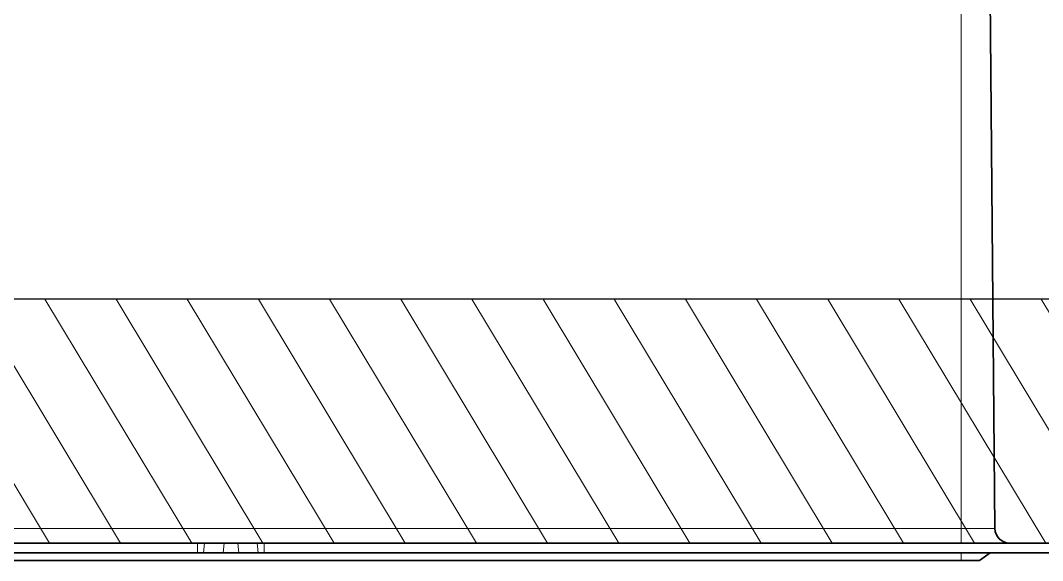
# Model space of a CAD drawing. Header units: inches. Extents: x -12478 to 399182, y -23212 to 525552.
# Drawn here: x 5350.3 to 5455.1, y -5761.9 to -5706.5 of the extents above; entities that cross this region are included whole.
import ezdxf

# ---------------------------------------------------------------- set-up
doc = ezdxf.new("R2010")
doc.units = ezdxf.units.IN
doc.header["$LTSCALE"] = 1000
doc.header["$MEASUREMENT"] = 0
doc.linetypes.add('DASHED', pattern=[0.75, 0.5, -0.25])
doc.linetypes.add('HIDDEN', pattern=[0.375, 0.25, -0.125])
for name, color, linetype in [('A-Hidden', 8, 'HIDDEN'), ('CQ Grg Gypsum', 41, 'Continuous'), ('CQ Light Elevation', 4, 'Continuous')]:
    doc.layers.add(name, color=color, linetype=linetype)
doc.layers.add('CQ Gypsum Hatch', color=8, linetype='Continuous', lineweight=20)
doc.layers.add('CQ Lighting', color=5, linetype='Continuous', lineweight=0)

# ---------------------------------------------------------------- blocks, each defined once
blk = doc.blocks.new('T.HC0E0.HQ12 side 2')
at = {"layer": 'CQ Lighting', "color": 1, "lineweight": 35}
for p, q in [((441925.5, 518877.62), (441925, 518820.2)), ((441895.3, 518818.72), (441999.89, 518818.72)), ((442006.72, 518818.72), (442111.3, 518818.72)), ((441895.3, 518817.72), (441999.89, 518817.72)), ((442078.15, 518816.92), (441928.45, 518816.92)), ((442006.72, 518817.72), (442111.3, 518817.72))]:
    blk.add_line(p, q, dxfattribs=at)
at = {"layer": 'CQ Lighting', "color": 1, "lineweight": 13}
for p, q in [((441928.45, 518877.62), (441928.45, 518820.2)), ((441928.45, 518820.2), (442078.15, 518820.2))]:
    blk.add_line(p, q, dxfattribs=at)
at = {"layer": 'CQ Lighting', "color": 1, "lineweight": 13, "ltscale": 0.086276}
blk.add_line((441925, 518820.2), (441928.45, 518820.2), dxfattribs=at)
at = {"layer": 'CQ Lighting', "color": 1, "lineweight": 13, "ltscale": 0.037173}
blk.add_line((441928.45, 518820.2), (441928.45, 518818.72), dxfattribs=at)
at = {"layer": 'CQ Lighting', "color": 1, "lineweight": 35, "ltscale": 0.017677}
for p, q in [((441999.89, 518818.72), (442000.6, 518818.72)), ((442006.01, 518818.72), (442006.72, 518818.72))]:
    blk.add_line(p, q, dxfattribs=at)
at = {"layer": 'CQ Lighting', "color": 1, "lineweight": 13, "ltscale": 0.025}
for p, q in [((441999.89, 518817.72), (441999.89, 518818.72)), ((442006.72, 518817.72), (442006.72, 518818.72))]:
    blk.add_line(p, q, dxfattribs=at)
at = {"layer": 'CQ Lighting', "color": 1, "lineweight": 13, "ltscale": 0.025094}
for p, q in [((442000.51, 518817.72), (442000.6, 518818.72)), ((442002.51, 518817.72), (442002.6, 518818.72)), ((442004.1, 518817.72), (442004.01, 518818.72)), ((442006.1, 518817.72), (442006.01, 518818.72))]:
    blk.add_line(p, q, dxfattribs=at)
at = {"layer": 'CQ Lighting', "color": 1, "lineweight": 35, "ltscale": 0.05}
for p, q in [((442000.6, 518818.72), (442002.6, 518818.72)), ((442006.01, 518818.72), (442004.01, 518818.72)), ((442000.51, 518817.72), (442002.51, 518817.72)), ((442006.1, 518817.72), (442004.1, 518817.72))]:
    blk.add_line(p, q, dxfattribs=at)
at = {"layer": 'CQ Lighting', "color": 1, "lineweight": 35, "ltscale": 0.035355}
blk.add_line((442002.6, 518818.72), (442004.01, 518818.72), dxfattribs=at)
at = {"layer": 'CQ Lighting', "color": 1, "lineweight": 35, "ltscale": 0.033399}
blk.add_line((441925.5, 518817.72), (441926.57, 518816.92), dxfattribs=at)
at = {"layer": 'CQ Lighting', "color": 1, "lineweight": 35, "ltscale": 0.047002}
blk.add_line((441926.57, 518816.92), (441928.45, 518816.92), dxfattribs=at)
at = {"layer": 'CQ Lighting', "color": 1, "lineweight": 35, "ltscale": 0.005554}
blk.add_line((441928.3, 518816.92), (441928.53, 518816.92), dxfattribs=at)
at = {"layer": 'CQ Lighting', "color": 1, "lineweight": 13, "ltscale": 0.02}
blk.add_line((441928.45, 518817.72), (441928.45, 518816.92), dxfattribs=at)
at = {"layer": 'CQ Lighting', "color": 1, "lineweight": 35, "ltscale": 0.015506}
for p, q in [((441999.89, 518817.72), (442000.51, 518817.72)), ((442006.1, 518817.72), (442006.72, 518817.72))]:
    blk.add_line(p, q, dxfattribs=at)
at = {"layer": 'CQ Lighting', "color": 1, "lineweight": 35, "ltscale": 0.039697}
blk.add_line((442002.51, 518817.72), (442004.1, 518817.72), dxfattribs=at)
at = {"layer": 'CQ Lighting', "color": 1, "lineweight": 35}
blk.add_arc((441923.5, 518820.22), 1.5, 270, 359.5, dxfattribs=at)

msp = doc.modelspace()

# ---------------------------------------------------------------- hatches: boundary and pattern name
at = {"layer": 'CQ Gypsum Hatch'}
h = msp.add_hatch(dxfattribs=at)
h.set_pattern_fill('ANSI31', color=256, scale=50, angle=76.0286, style=0)
h.set_pattern_definition([(121.0285767, (-313674.559, -475838.605), (-5.35568947, -3.22165956), [])])
edge = h.paths.add_edge_path()
edge.add_line((4576.89, -5710.13), (4576.89, -5735.13))
edge.add_line((4576.89, -5735.13), (4596.9, -5735.13))
edge.add_line((4596.9, -5735.13), (4596.9, -5760.13))
edge.add_line((4596.9, -5760.13), (9056.9, -5760.13))
edge.add_line((9056.9, -5760.13), (9056.9, -5735.13))
edge.add_line((9056.9, -5735.13), (9076.9, -5735.13))
edge.add_line((9076.9, -5735.13), (9076.9, -5710.13))
edge.add_line((9076.9, -5710.13), (9031.9, -5710.13))
edge.add_line((9031.9, -5710.13), (9031.9, -5735.13))
edge.add_line((9031.9, -5735.13), (4621.9, -5735.13))
edge.add_line((4621.9, -5735.13), (4621.9, -5710.13))
edge.add_line((4621.9, -5710.13), (4576.89, -5710.13))

# ---------------------------------------------------------------- linework, layer by layer
at = {"layer": 'A-Hidden', "linetype": 'DASHED', "lineweight": 0, "ltscale": 10}
msp.add_line((11428.96, -5760.13, 0), (4241.48, -5760.13, 0), dxfattribs=at)
at = {"layer": 'CQ Grg Gypsum', "elevation": 0}
msp.add_lwpolyline([(4576.89, -5710.13), (4576.89, -5735.13), (4596.9, -5735.13), (4596.9, -5760.13), (9056.9, -5760.13), (9056.9, -5735.13), (9076.9, -5735.13), (9076.9, -5710.13), (9031.9, -5710.13), (9031.9, -5735.13), (4621.9, -5735.13), (4621.9, -5710.13), (4576.89, -5710.13)], dxfattribs=at)

# ---------------------------------------------------------------- block references
at = {"layer": 'CQ Light Elevation', "xscale": -1}
msp.add_blockref('T.HC0E0.HQ12 side 2', (447375.2, -524578.85, 0), dxfattribs=at)

doc.saveas('drawing.dxf')
